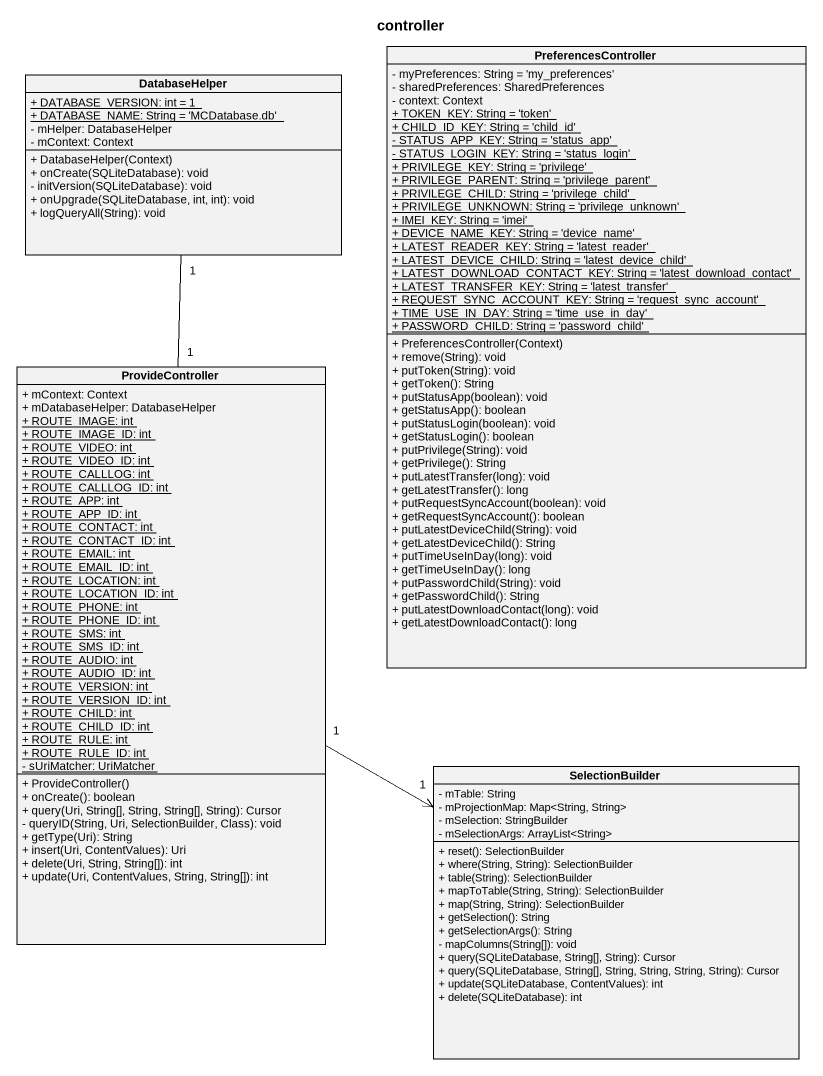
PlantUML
@startuml
title controller
hide circle
hide empty members
skinparam classAttributeIconSize 0
class PreferencesController {
  - myPreferences: String = 'my_preferences'
  - sharedPreferences: SharedPreferences
  - context: Context
  {static} + TOKEN_KEY: String = 'token'
  {static} + CHILD_ID_KEY: String = 'child_id'
  {static} - STATUS_APP_KEY: String = 'status_app'
  {static} - STATUS_LOGIN_KEY: String = 'status_login'
  {static} + PRIVILEGE_KEY: String = 'privilege'
  {static} + PRIVILEGE_PARENT: String = 'privilege_parent'
  {static} + PRIVILEGE_CHILD: String = 'privilege_child'
  {static} + PRIVILEGE_UNKNOWN: String = 'privilege_unknown'
  {static} + IMEI_KEY: String = 'imei'
  {static} + DEVICE_NAME_KEY: String = 'device_name'
  {static} + LATEST_READER_KEY: String = 'latest_reader'
  {static} + LATEST_DEVICE_CHILD: String = 'latest_device_child'
  {static} + LATEST_DOWNLOAD_CONTACT_KEY: String = 'latest_download_contact'
  {static} + LATEST_TRANSFER_KEY: String = 'latest_transfer'
  {static} + REQUEST_SYNC_ACCOUNT_KEY: String = 'request_sync_account'
  {static} + TIME_USE_IN_DAY: String = 'time_use_in_day'
  {static} + PASSWORD_CHILD: String = 'password_child'
  + PreferencesController(Context)
  + remove(String): void
  + putToken(String): void
  + getToken(): String
  + putStatusApp(boolean): void
  + getStatusApp(): boolean
  + putStatusLogin(boolean): void
  + getStatusLogin(): boolean
  + putPrivilege(String): void
  + getPrivilege(): String
  + putLatestTransfer(long): void
  + getLatestTransfer(): long
  + putRequestSyncAccount(boolean): void
  + getRequestSyncAccount(): boolean
  + putLatestDeviceChild(String): void
  + getLatestDeviceChild(): String
  + putTimeUseInDay(long): void
  + getTimeUseInDay(): long
  + putPasswordChild(String): void
  + getPasswordChild(): String
  + putLatestDownloadContact(long): void
  + getLatestDownloadContact(): long
}
class DatabaseHelper {
  {static} + DATABASE_VERSION: int = 1
  {static} + DATABASE_NAME: String = 'MCDatabase.db'
  - mHelper: DatabaseHelper
  - mContext: Context
  + DatabaseHelper(Context)
  + onCreate(SQLiteDatabase): void
  - initVersion(SQLiteDatabase): void
  + onUpgrade(SQLiteDatabase, int, int): void
  + logQueryAll(String): void
}
class ProvideController {
  + mContext: Context
  + mDatabaseHelper: DatabaseHelper
  {static} + ROUTE_IMAGE: int
  {static} + ROUTE_IMAGE_ID: int
  {static} + ROUTE_VIDEO: int
  {static} + ROUTE_VIDEO_ID: int
  {static} + ROUTE_CALLLOG: int
  {static} + ROUTE_CALLLOG_ID: int
  {static} + ROUTE_APP: int
  {static} + ROUTE_APP_ID: int
  {static} + ROUTE_CONTACT: int
  {static} + ROUTE_CONTACT_ID: int
  {static} + ROUTE_EMAIL: int
  {static} + ROUTE_EMAIL_ID: int
  {static} + ROUTE_LOCATION: int
  {static} + ROUTE_LOCATION_ID: int
  {static} + ROUTE_PHONE: int
  {static} + ROUTE_PHONE_ID: int
  {static} + ROUTE_SMS: int
  {static} + ROUTE_SMS_ID: int
  {static} + ROUTE_AUDIO: int
  {static} + ROUTE_AUDIO_ID: int
  {static} + ROUTE_VERSION: int
  {static} + ROUTE_VERSION_ID: int
  {static} + ROUTE_CHILD: int
  {static} + ROUTE_CHILD_ID: int
  {static} + ROUTE_RULE: int
  {static} + ROUTE_RULE_ID: int
  {static} - sUriMatcher: UriMatcher
  + ProvideController()
  + onCreate(): boolean
  + query(Uri, String[], String, String[], String): Cursor
  - queryID(String, Uri, SelectionBuilder, Class): void
  + getType(Uri): String
  + insert(Uri, ContentValues): Uri
  + delete(Uri, String, String[]): int
  + update(Uri, ContentValues, String, String[]): int
}
class SelectionBuilder {
  - mTable: String
  - mProjectionMap: Map<String, String>
  - mSelection: StringBuilder
  - mSelectionArgs: ArrayList<String>
  + reset(): SelectionBuilder
  + where(String, String): SelectionBuilder
  + table(String): SelectionBuilder
  + mapToTable(String, String): SelectionBuilder
  + map(String, String): SelectionBuilder
  + getSelection(): String
  + getSelectionArgs(): String
  - mapColumns(String[]): void
  + query(SQLiteDatabase, String[], String): Cursor
  + query(SQLiteDatabase, String[], String, String, String, String): Cursor
  + update(SQLiteDatabase, ContentValues): int
  + delete(SQLiteDatabase): int
}
ProvideController "1" -up- "1" DatabaseHelper
ProvideController "1" -right-> "1" SelectionBuilder
@enduml
